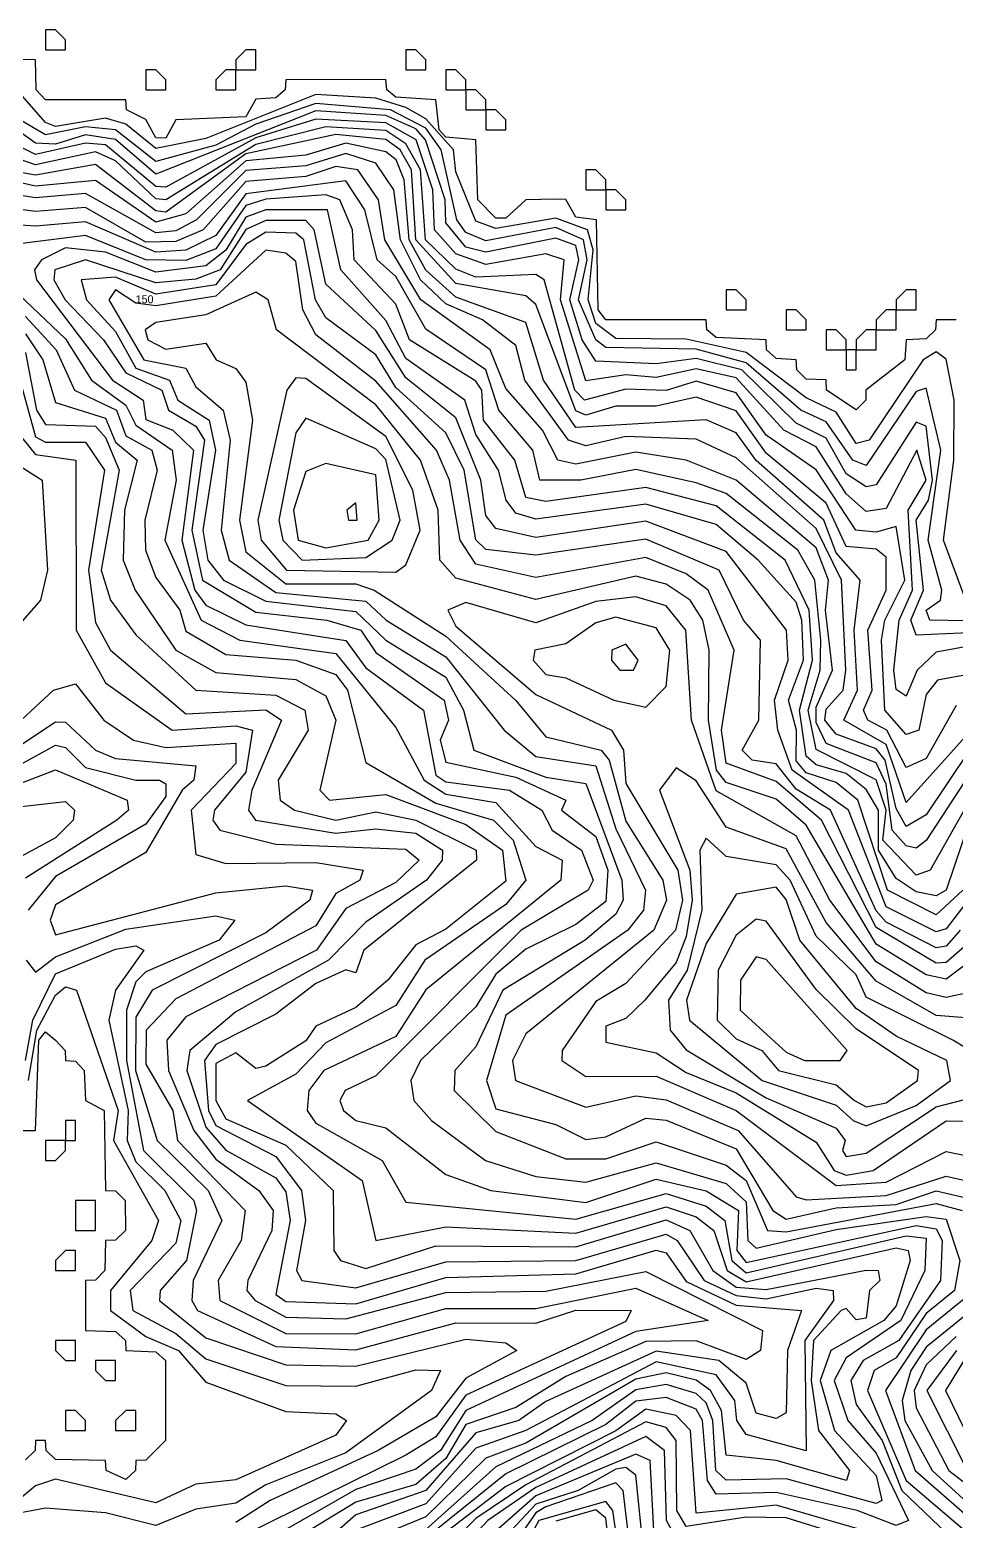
# Model space of a CAD drawing. Header units: metres. Extents: x 310028 to 360472, y 4137098 to 4159193.
# Drawn here: x 314279 to 315667, y 4151077 to 4153312 of the extents above; entities that cross this region are included whole.
import ezdxf

# ---------------------------------------------------------------- set-up
doc = ezdxf.new("R2010")
doc.units = ezdxf.units.M
for name, color, linetype in [('COAST', 5, 'Continuous'), ('CONTOUR', 254, 'Continuous'), ('CONTOUR_INDEX', 33, 'Continuous'), ('CONTOUR_LABELS', 7, 'Continuous')]:
    doc.layers.add(name, color=color, linetype=linetype)

msp = doc.modelspace()

# ---------------------------------------------------------------- linework, layer by layer
at = {"layer": 'COAST'}
for points in [[(314302.5, 4153282.5), (314332.5, 4153282.5), (314332.5, 4153297.5), (314317.5, 4153312.5), (314302.5, 4153312.5), (314302.5, 4153282.5)], [(314587.5, 4153252.5), (314617.5, 4153252.5), (314617.5, 4153282.5), (314602.5, 4153282.5), (314587.5, 4153267.5), (314587.5, 4153252.5)], [(314842.5, 4153252.5), (314872.5, 4153252.5), (314872.5, 4153267.5), (314857.5, 4153282.5), (314842.5, 4153282.5), (314842.5, 4153252.5)], [(315667.5, 4152877.6), (315637.5, 4152877.7), (315636.7, 4152862.5), (315622.5, 4152849.4), (315592.5, 4152847.6), (315590.5, 4152817.5), (315532.2, 4152772.5), (315532.1, 4152757.5), (315517.5, 4152743), (315473.3, 4152772.5), (315472.5, 4152787.6), (315442.5, 4152789), (315428.4, 4152802.5), (315427.5, 4152817.6), (315397.5, 4152819.5), (315383.1, 4152832.5), (315382.5, 4152847.6), (315307.5, 4152851), (315293.6, 4152862.5), (315292.5, 4152877.7), (315142.5, 4152877.8), (315130.6, 4152892.5), (315128.1, 4153027.5), (315097.5, 4153031.5), (315082.5, 4153058), (315067.5, 4153058.4), (315022.5, 4153057.8), (314992.5, 4153029.9), (314977.5, 4153030.2), (314950.3, 4153057.5), (314947.6, 4153147.5), (314902.5, 4153151.5), (314892.5, 4153162.5), (314887.5, 4153207.6), (314827.5, 4153211.3), (314813.9, 4153222.5), (314812.5, 4153237.8), (314662.5, 4153237.7), (314661.6, 4153222.5), (314647.5, 4153210.5), (314617.5, 4153208.3), (314602.5, 4153182), (314497.5, 4153177.8), (314482.5, 4153149.9), (314467.5, 4153150.4), (314452.5, 4153178), (314423.6, 4153192.5), (314422.5, 4153207.7), (314302.5, 4153207.7), (314288.4, 4153222.5), (314287.5, 4153267.6), (314107.5, 4153271.6)], [(314452.5, 4153222.5), (314482.5, 4153222.5), (314482.5, 4153237.5), (314467.5, 4153252.5), (314452.5, 4153252.5), (314452.5, 4153222.5)], [(314557.5, 4153222.5), (314587.6, 4153222.5), (314587.5, 4153252.5), (314572.5, 4153252.5), (314557.5, 4153237.5), (314557.5, 4153222.5)], [(314902.5, 4153222.5), (314932.5, 4153222.5), (314932.5, 4153237.5), (314917.5, 4153252.5), (314902.5, 4153252.5), (314902.5, 4153222.5)], [(314932.5, 4153192.5), (314962.5, 4153192.5), (314962.5, 4153207.5), (314947.5, 4153222.5), (314932.5, 4153222.5), (314932.5, 4153192.5)], [(314962.5, 4153162.5), (314992.5, 4153162.5), (314992.5, 4153177.5), (314977.5, 4153192.5), (314962.5, 4153192.5), (314962.5, 4153162.5)], [(315112.5, 4153072.5), (315142.5, 4153072.5), (315142.5, 4153087.5), (315127.5, 4153102.5), (315112.5, 4153102.5), (315112.5, 4153072.5)], [(315142.4, 4153042.5), (315172.5, 4153042.5), (315172.5, 4153057.5), (315157.5, 4153072.5), (315142.5, 4153072.5), (315142.4, 4153042.5)], [(315322.5, 4152892.5), (315352.5, 4152892.5), (315352.5, 4152907.5), (315337.5, 4152922.5), (315322.5, 4152922.5), (315322.5, 4152892.5)], [(315577.5, 4152892.5), (315607.5, 4152892.5), (315607.5, 4152922.5), (315592.5, 4152922.5), (315577.5, 4152907.5), (315577.5, 4152892.5)], [(315412.5, 4152862.5), (315442.5, 4152862.5), (315442.5, 4152877.5), (315427.5, 4152892.5), (315412.5, 4152892.5), (315412.5, 4152862.5)], [(315547.5, 4152862.5), (315577.5, 4152862.5), (315577.5, 4152892.5), (315562.5, 4152892.5), (315547.5, 4152877.5), (315547.5, 4152862.5)], [(315472.5, 4152832.5), (315502.5, 4152832.5), (315502.5, 4152847.5), (315487.5, 4152862.5), (315472.5, 4152862.5), (315472.5, 4152832.5)], [(315517.5, 4152832.5), (315547.5, 4152832.5), (315547.5, 4152862.5), (315532.5, 4152862.5), (315517.5, 4152847.5), (315517.5, 4152832.5)], [(315502.5, 4152802.5), (315517.5, 4152802.5), (315517.5, 4152832.5), (315502.5, 4152832.5), (315502.5, 4152802.5)], [(314122.4, 4151662.5), (314287.5, 4151662.3), (314292.5, 4151797.5), (314302.5, 4151810.1), (314317.1, 4151797.5), (314331.8, 4151782.5), (314332.4, 4151767.5), (314347.5, 4151766.4), (314360.5, 4151752.5), (314362.1, 4151707.5), (314390.3, 4151692.5), (314392.5, 4151572.5), (314407.5, 4151572.1), (314421.7, 4151557.5), (314422.3, 4151512.5), (314407.5, 4151497.7), (314392.5, 4151497.5), (314391.5, 4151452.5), (314377.5, 4151437.8), (314362.5, 4151437.5), (314362.4, 4151362.5), (314407.5, 4151361), (314422.1, 4151347.5), (314422.5, 4151332.5), (314467.5, 4151330.7), (314482.2, 4151317.5), (314482.1, 4151197.5), (314452.5, 4151167.9), (314437.5, 4151167.6), (314437, 4151152.5), (314422.5, 4151139.2), (314393.5, 4151152.5), (314392.5, 4151167.7), (314317.5, 4151169.2), (314303.1, 4151182.5), (314302.5, 4151197.6), (314287.5, 4151197.6), (314286.8, 4151182.5), (314272.5, 4151168.7)], [(314332.5, 4151662.5), (314332.5, 4151647.5), (314347.5, 4151647.5), (314347.5, 4151677.5), (314332.5, 4151677.5), (314332.5, 4151662.5)], [(314302.5, 4151632.5), (314302.5, 4151617.5), (314317.5, 4151617.5), (314332.5, 4151632.5), (314332.5, 4151647.5), (314302.5, 4151647.5), (314302.5, 4151632.5)], [(314347.5, 4151512.5), (314377.5, 4151512.5), (314377.5, 4151557.5), (314347.5, 4151557.5), (314347.5, 4151512.5)], [(314317.5, 4151452.5), (314347.5, 4151452.5), (314347.5, 4151482.5), (314332.5, 4151482.5), (314317.5, 4151467.5), (314317.5, 4151452.5)], [(314317.5, 4151332.5), (314332.5, 4151317.5), (314347.5, 4151317.5), (314347.5, 4151347.5), (314317.5, 4151347.5), (314317.5, 4151332.5)], [(314377.5, 4151302.5), (314392.5, 4151287.5), (314407.5, 4151287.5), (314407.5, 4151317.5), (314377.5, 4151317.5), (314377.5, 4151302.5)], [(314332.5, 4151212.5), (314362.5, 4151212.5), (314362.5, 4151227.5), (314347.5, 4151242.5), (314332.5, 4151242.5), (314332.5, 4151212.5)], [(314407.5, 4151212.5), (314437.5, 4151212.5), (314437.5, 4151242.5), (314422.5, 4151242.5), (314407.5, 4151227.5), (314407.5, 4151212.5)]]:
    msp.add_lwpolyline(points, dxfattribs=at)
at = {"layer": 'CONTOUR'}
for points, elevation in [([(315682.5, 4152455.7), (315648.4, 4152547.5), (315664.2, 4152667.5), (315664.6, 4152757.5), (315652.5, 4152818.6), (315637.5, 4152829.7), (315618.2, 4152817.5), (315537, 4152697.5), (315517.5, 4152692.5), (315487.5, 4152739.5), (315442.5, 4152760.7), (315352.5, 4152828.8), (315262.5, 4152848.9), (315157.5, 4152849.7), (315127.5, 4152872.3), (315115.7, 4152907.5), (315123.5, 4152982.5), (315114.9, 4153012.5), (315067.5, 4153030.1), (314977.5, 4153014.8), (314947.5, 4153025.8), (314917.5, 4153099.8), (314914.1, 4153132.5), (314872.5, 4153179.3), (314842.5, 4153195.9), (314797.5, 4153209.9), (314707.5, 4153215.3), (314542.5, 4153149.8), (314467.5, 4153134.8), (314422.5, 4153171), (314392.5, 4153180.3), (314317.5, 4153167.8), (314302.5, 4153173.7), (314232.8, 4153252.5)], 10), ([(315742.5, 4152410.7), (315607.5, 4152405.1), (315599.6, 4152427.5), (315618.5, 4152472.5), (315607.5, 4152577.5), (315626.2, 4152607.5), (315632, 4152637.5), (315622.5, 4152718.5), (315607.5, 4152724.4), (315547.5, 4152630.3), (315532.5, 4152627.4), (315502.5, 4152646.9), (315472.5, 4152700.1), (315427.5, 4152722.7), (315346.1, 4152802.5), (315277.5, 4152819.8), (315217.5, 4152811.8), (315127.5, 4152815.6), (315106.6, 4152847.5), (315088.1, 4152907.5), (315101.8, 4152967.5), (315097.5, 4152989), (315067.5, 4153000.3), (314962.5, 4152979.1), (314932.5, 4152986.5), (314902.5, 4153023.2), (314901.6, 4153057.5), (314872, 4153147.5), (314857.5, 4153164.2), (314812.5, 4153184.1), (314707.5, 4153191.3), (314467.5, 4153095.9), (314407.5, 4153148.1), (314362.5, 4153154.9), (314317.5, 4153141.2), (314287.5, 4153142.5), (314197.5, 4153207)], 30), ([(315697.5, 4152390.3), (315637.5, 4152379.5), (315608.8, 4152352.5), (315592.5, 4152313.5), (315577.5, 4152323.4), (315573.8, 4152352.5), (315582.2, 4152427.5), (315602, 4152472.5), (315595.5, 4152592.5), (315622.6, 4152637.5), (315608.3, 4152682.5), (315562.5, 4152594.9), (315532.5, 4152590.4), (315502.5, 4152617), (315457.5, 4152687.5), (315409.3, 4152712.5), (315337.5, 4152790.6), (315277.5, 4152804.4), (315217.5, 4152791.5), (315172.5, 4152795.4), (315112.5, 4152786.4), (315074.3, 4152907.5), (315079.8, 4152967.5), (315052.5, 4152976.6), (314962.5, 4152960.6), (314917.5, 4152976.6), (314885.7, 4153012.5), (314882.8, 4153072.5), (314858, 4153147.5), (314812.5, 4153173), (314707.5, 4153178.7), (314617.5, 4153150.7), (314482.5, 4153076.6), (314467.5, 4153077.4), (314392.5, 4153140.2), (314362.5, 4153142.7), (314287.5, 4153125.8), (314167.5, 4153184.9)], 40), ([(315682.5, 4152426.2), (315627.9, 4152427.5), (315622.3, 4152442.5), (315643.8, 4152457.5), (315646.2, 4152472.5), (315625.4, 4152547.5), (315644.5, 4152682.5), (315622.5, 4152775.5), (315607.5, 4152770.4), (315532.5, 4152659.4), (315512.4, 4152667.5), (315472.5, 4152725), (315434.4, 4152742.5), (315352.5, 4152813), (315277.5, 4152833.9), (315142.5, 4152836.3), (315127.4, 4152847.5), (315101.2, 4152907.5), (315114.3, 4152967.5), (315108.9, 4152997.5), (315067.5, 4153015.9), (314962.5, 4152995.9), (314932.5, 4153008.8), (314919.1, 4153027.5), (314895.3, 4153132.5), (314872.5, 4153165.2), (314819.3, 4153192.5), (314707.5, 4153202), (314617.5, 4153171), (314557.5, 4153139.4), (314467.5, 4153115.1), (314407.5, 4153162.4), (314362.5, 4153167.1), (314302.5, 4153155), (314263.8, 4153177.5)], 20), ([(315667.5, 4152299.7), (315622.5, 4152220.2), (315592.5, 4152206.3), (315563.5, 4152262.5), (315535.2, 4152277.5), (315528.7, 4152292.5), (315541.5, 4152322.5), (315535.2, 4152412.5), (315562.6, 4152472.5), (315562.5, 4152521.9), (315547.5, 4152533.7), (315502.5, 4152537.7), (315472.5, 4152602.7), (315382.5, 4152677.7), (315337.5, 4152741.3), (315277.5, 4152761.7), (315217.5, 4152748.1), (315157.5, 4152748.5), (315112.5, 4152734.7), (315097.5, 4152741.1), (315037.5, 4152900.6), (315022.5, 4152913.6), (314917.5, 4152932), (314857.6, 4152997.5), (314851, 4153102.5), (314833.9, 4153132.5), (314812.5, 4153148), (314737.5, 4153155.6), (314602.5, 4153126.7), (314482.5, 4153039.3), (314467.5, 4153041), (314377.5, 4153110.6), (314287.5, 4153094.8), (314047.5, 4153137.9)], 60), ([(315703.4, 4152277.5), (315592.5, 4152154), (315562.5, 4152241.2), (315499, 4152277.5), (315519.4, 4152322.5), (315514.6, 4152412.5), (315523.5, 4152487.5), (315487.5, 4152528.6), (315468.9, 4152577.5), (315367.5, 4152666.7), (315337.5, 4152708.4), (315292.5, 4152728), (315097.5, 4152716.4), (315048.7, 4152787.5), (315022.5, 4152873.5), (314917.5, 4152911.7), (314872.5, 4152952.2), (314847.3, 4152997.5), (314840.2, 4153087.5), (314827.9, 4153117.5), (314812.5, 4153129.7), (314752.5, 4153142.5), (314692.5, 4153124.8), (314602.5, 4153116.1), (314512.5, 4153036.5), (314467.5, 4153024.1), (314377.5, 4153086.4), (314287.5, 4153078.3), (314227.5, 4153091.5)], 70), ([(315687.2, 4152232.5), (315622.5, 4152135.4), (315592.5, 4152117.9), (315577.5, 4152145.2), (315561.2, 4152217.5), (315547.5, 4152234.4), (315487.5, 4152256.7), (315470.7, 4152277.5), (315472.5, 4152294.1), (315498.1, 4152322.5), (315502.1, 4152352.5), (315495.7, 4152487.5), (315457.5, 4152564.9), (315337.5, 4152671), (315277.5, 4152699), (315172.5, 4152703), (315112.5, 4152689), (315086.3, 4152697.5), (315020.8, 4152787.5), (315007.5, 4152839.2), (314957.4, 4152877.5), (314902.5, 4152901.8), (314864.6, 4152937.5), (314834.3, 4152997.5), (314824.3, 4153072.5), (314797.5, 4153112.5), (314752.5, 4153127), (314692.5, 4153108.5), (314602.5, 4153101.5), (314528.9, 4153027.5), (314497.5, 4153011.3), (314467.5, 4153008.2), (314362.5, 4153067.2), (314287.5, 4153060.4), (314212.5, 4153072.6)], 80), ([(315711, 4152232.5), (315622.5, 4152097), (315607.5, 4152085.4), (315592.5, 4152089.2), (315571.5, 4152112.5), (315562.5, 4152181.4), (315547.5, 4152213.3), (315472.5, 4152242.7), (315457.5, 4152273.9), (315457.5, 4152297.1), (315482.2, 4152352.5), (315471.5, 4152442.5), (315476.2, 4152487.5), (315457.5, 4152535.7), (315337.5, 4152637.4), (315262.5, 4152667.2), (315187.5, 4152679.5), (315097.5, 4152661.4), (315070.3, 4152667.5), (315047.3, 4152712.5), (314992.5, 4152775), (314969.1, 4152832.5), (314864.9, 4152907.5), (314811, 4152997.5), (314801.6, 4153057.5), (314770.4, 4153102.5), (314737.5, 4153107.6), (314692.5, 4153092.7), (314602.5, 4153084.9), (314538.5, 4153012.5), (314497.5, 4152995.2), (314452.5, 4152994.2), (314362.5, 4153046), (314287.5, 4153040.1), (314212.5, 4153050)], 90), ([(315688, 4152127.5), (315652.7, 4152022.5), (315637.5, 4152014), (315607.5, 4152020), (315577.5, 4152040), (315551, 4152082.5), (315550.8, 4152142.5), (315532.5, 4152173.8), (315502.5, 4152197.4), (315457.5, 4152210.5), (315442.5, 4152223.7), (315432.6, 4152292.5), (315451.9, 4152367.5), (315447.2, 4152442.5), (315410.9, 4152517.5), (315307.5, 4152599), (315202.5, 4152626.4), (315052.5, 4152605.5), (315022.5, 4152611.5), (315005.7, 4152667.5), (314958.8, 4152727.5), (314956.5, 4152772.5), (314947.5, 4152786), (314848.2, 4152847.5), (314827.5, 4152901.1), (314765.2, 4152967.5), (314762.3, 4153012.5), (314743.7, 4153057.5), (314722.5, 4153065.3), (314632.5, 4153058.8), (314602.5, 4153049), (314557.5, 4152984), (314512.5, 4152966.5), (314452.5, 4152967.6), (314362.5, 4153004), (314191.5, 4152982.5), (314332.5, 4152849.4), (314371.3, 4152787.5), (314422.5, 4152749.8), (314437.5, 4152719.8), (314492.1, 4152682.5), (314498.2, 4152637.5), (314481, 4152547.5), (314535.8, 4152427.5), (314593.5, 4152397.5), (314737.5, 4152377.7), (314827.5, 4152266.7), (314869.8, 4152187.5), (314902.5, 4152166.6), (314977.5, 4152154.1), (315037.5, 4152088.1), (315076.6, 4152067.5), (315074.7, 4152037.5), (314872.5, 4151873.2), (314827.5, 4151803.4), (314719.6, 4151752.5), (314697, 4151722.5), (314694.6, 4151692.5), (314707.5, 4151673.5), (314807.2, 4151617.5), (314842.5, 4151555.1), (315097.5, 4151529.3), (315232.5, 4151567.9), (315292.5, 4151549.1), (315320.5, 4151527.5), (315331.2, 4151467.5), (315352.5, 4151448.9), (315592.5, 4151504.5), (315622.5, 4151500.7), (315620.7, 4151452.5), (315584.7, 4151377.5), (315502.5, 4151321.4), (315484.7, 4151287.5), (315504.9, 4151227.5), (315547.5, 4151178.8), (315595.9, 4151077.5), (315577.5, 4151070.2), (315518.9, 4151092.5), (315397.5, 4151119.4), (315307.5, 4151117.1), (315294.8, 4151137.5), (315287.2, 4151227.5), (315277.5, 4151244.4), (315232.5, 4151262.2), (315187.5, 4151256.4), (315142.5, 4151221.3), (314992.5, 4151147.5), (314887.5, 4151063.3)], 110), ([(315677.4, 4152022.5), (315637.5, 4151985.7), (315564.4, 4152022.5), (315520.2, 4152157.5), (315487.5, 4152184.2), (315442.5, 4152198.5), (315427.5, 4152216.3), (315428.1, 4152262.5), (315415.9, 4152307.5), (315438.6, 4152367.5), (315436.1, 4152427.5), (315427.5, 4152454.5), (315370.5, 4152517.5), (315307.5, 4152571), (315202.5, 4152601.5), (315037.5, 4152578.9), (315007.5, 4152588), (314993, 4152607.5), (314981.6, 4152652.5), (314947.5, 4152705.9), (314931, 4152757.5), (314842.5, 4152819.8), (314812.5, 4152876.6), (314745.1, 4152952.5), (314725.1, 4153042.5), (314632.5, 4153042.8), (314602.5, 4153031.4), (314572.5, 4152982.3), (314542.5, 4152958.8), (314467.5, 4152949.3), (314392.5, 4152979.1), (314332.5, 4152985.7), (314296.3, 4152967.5), (314285.6, 4152952.5), (314288.9, 4152937.5), (314402.7, 4152787.5), (314448.7, 4152757.5), (314452.5, 4152728.2), (314493.4, 4152712.5), (314524, 4152682.5), (314506.7, 4152547.5), (314526.3, 4152472.5), (314542.5, 4152449.9), (314602.5, 4152420.2), (314752.5, 4152396.8), (314782.5, 4152356.2), (314868.8, 4152292.5), (314887.5, 4152194.8), (314902.5, 4152184.9), (314998, 4152172.5), (315046.4, 4152142.5), (315061.7, 4152112.5), (315105.6, 4152082.5), (315123.2, 4152037.5), (315115.9, 4152022.5), (315015.6, 4151962.5), (314797.5, 4151744.1), (314751.5, 4151722.5), (314743.4, 4151707.5), (314749.1, 4151692.5), (314767.5, 4151677.3), (314812.5, 4151666.4), (314902.5, 4151596.2), (314969.9, 4151572.5), (315112.5, 4151554.6), (315217.5, 4151589.2), (315292.5, 4151572), (315341.1, 4151542.5), (315338.5, 4151482.5), (315352.5, 4151464.6), (315607.5, 4151520.1), (315637.5, 4151515), (315646.3, 4151497.5), (315644, 4151437.5), (315581.7, 4151347.5), (315528.3, 4151317.5), (315509.7, 4151287.5), (315517.5, 4151251.3), (315556.7, 4151197.5), (315586, 4151122.5), (315664.7, 4151047.5)], 120), ([(315685.7, 4152007.5), (315652.5, 4151964.6), (315637.5, 4151960.3), (315562.5, 4151997.7), (315506, 4152142.5), (315421.7, 4152202.5), (315400.2, 4152262.5), (315395.1, 4152307.5), (315415.4, 4152367.5), (315412.9, 4152412.5), (315322.5, 4152530.2), (315202.5, 4152575.9), (315037.5, 4152551.6), (314977.5, 4152564.7), (314962.5, 4152584.6), (314955.1, 4152637.5), (314917.5, 4152731), (314842.5, 4152790.6), (314797.5, 4152861.9), (314722.5, 4152931.4), (314705.3, 4153012.5), (314692.5, 4153026.4), (314632.5, 4153026.4), (314602.5, 4153013.2), (314564, 4152952.5), (314527.5, 4152938.7), (314467.5, 4152933.3), (314362.5, 4152967.5), (314316.5, 4152952.5), (314314.8, 4152937.5), (314331.6, 4152907.5), (314389.5, 4152847.5), (314422.5, 4152798.2), (314476.7, 4152772.5), (314486.6, 4152742.5), (314527.5, 4152718.1), (314540.5, 4152697.5), (314521.6, 4152562.5), (314537.9, 4152487.5), (314617.5, 4152439.3), (314724.2, 4152427.5), (314774.8, 4152412.5), (314797.5, 4152378.9), (314900, 4152307.5), (314906.6, 4152277.5), (314894.2, 4152247.5), (314902.5, 4152214.4), (315007.5, 4152192.1), (315082.4, 4152157.5), (315075.8, 4152142.5), (315127.5, 4152102.9), (315145.2, 4152052.5), (315142.5, 4152005.6), (315097.5, 4151971.2), (315022.5, 4151934), (314977.5, 4151896.6), (314947.5, 4151847.6), (314864.7, 4151767.5), (314849.9, 4151737.5), (314854.4, 4151707.5), (314880.8, 4151677.5), (314961.7, 4151617.5), (315037.5, 4151593.3), (315112.5, 4151585), (315217.5, 4151613.7), (315322.5, 4151582.8), (315352.5, 4151555.4), (315355.2, 4151497.5), (315367.5, 4151486.1), (315487.5, 4151513.8), (315622.5, 4151533.5), (315652.5, 4151529.4), (315673, 4151467.5), (315665.2, 4151422.5), (315622.5, 4151388.2), (315577.5, 4151321.7), (315544.7, 4151302.5), (315534.4, 4151272.5), (315592.5, 4151137.5), (315680.7, 4151062.5)], 130), ([(315673.3, 4151962.5), (315652.5, 4151938.5), (315637.5, 4151936.4), (315562.5, 4151974.7), (315547.5, 4151991.6), (315479.2, 4152142.5), (315427.5, 4152174.2), (315397.5, 4152212.1), (315361.5, 4152217.5), (315346.7, 4152232.5), (315371.8, 4152277.5), (315374.1, 4152397.5), (315348.9, 4152427.5), (315312.1, 4152502.5), (315202.5, 4152548.8), (315037.5, 4152524.9), (314962.5, 4152533.2), (314947.5, 4152547.8), (314929.7, 4152652.5), (314902.5, 4152708.2), (314827.5, 4152776.4), (314797.5, 4152825.3), (314722.5, 4152880.8), (314707, 4152907.5), (314689.8, 4152997.5), (314677.5, 4153007.6), (314632.5, 4153008.9), (314602.5, 4152990.7), (314557.5, 4152930.4), (314467.5, 4152916.4), (314407.5, 4152941.9), (314356, 4152937.5), (314363.6, 4152907.5), (314407.5, 4152860.3), (314437.5, 4152805.4), (314488.4, 4152787.5), (314500.8, 4152757.5), (314547.5, 4152727.5), (314557.1, 4152682.5), (314538.1, 4152562.5), (314545.9, 4152517.5), (314569, 4152487.5), (314632.5, 4152455.9), (314767.5, 4152440.2), (314812.5, 4152397.3), (314902.5, 4152341.8), (314928.9, 4152292.5), (314944.2, 4152232.5), (315052.5, 4152192.2), (315112.5, 4152182.5), (315166.1, 4152037.5), (315168.3, 4152007.5), (315157.5, 4151986.8), (315111.5, 4151947.5), (314988, 4151872.5), (314947.5, 4151787.6), (314915.9, 4151752.5), (314915, 4151722.5), (314977.5, 4151660.8), (315082.5, 4151620), (315142.5, 4151619.6), (315217.5, 4151645.3), (315322.5, 4151610.5), (315352.5, 4151587.2), (315384.4, 4151512.5), (315412.5, 4151510.5), (315637.5, 4151552.8), (315676.7, 4151542.5)], 140), ([(315710.5, 4151932.5), (315652.5, 4151889.3), (315622.5, 4151895.6), (315547.5, 4151941.7), (315442.5, 4152120.3), (315397.5, 4152159.1), (315322.5, 4152183.9), (315308.3, 4152202.5), (315296.4, 4152277.5), (315297.4, 4152382.5), (315287.7, 4152427.5), (315268.7, 4152457.5), (315232.5, 4152481.2), (315187.5, 4152493.3), (315037.5, 4152458.3), (314917.5, 4152490.6), (314893.6, 4152517.5), (314890.8, 4152592.5), (314864.6, 4152667.5), (314797.5, 4152750.3), (314648.6, 4152862.5), (314635.9, 4152907.5), (314617.5, 4152919.2), (314542.5, 4152885.2), (314467.5, 4152873.9), (314451.8, 4152862.5), (314455.7, 4152847.5), (314482.5, 4152833.9), (314542.5, 4152842.5), (314558.1, 4152817.5), (314587.5, 4152804.8), (314602.5, 4152784.2), (314612.8, 4152727.5), (314593.3, 4152577.5), (314602.5, 4152529.7), (314662.5, 4152481.7), (314767.5, 4152481.7), (314794.9, 4152472.5), (314902.5, 4152403.5), (315007.5, 4152307.1), (315052.5, 4152252.4), (315135.1, 4152232.5), (315147.1, 4152217.5), (315172.5, 4152126.1), (315227.8, 4152037.5), (315233.3, 4152007.5), (315214, 4151962.5), (315022.5, 4151807.3), (315002.6, 4151767.5), (315006.7, 4151737.5), (315112.5, 4151697.1), (315187.5, 4151714.3), (315232.5, 4151708.2), (315340.5, 4151662.5), (315427.5, 4151563.1), (315442.5, 4151558.6), (315562.5, 4151565.1), (315652.5, 4151593.9), (315727.5, 4151576.9)], 160), ([(314272.5, 4152856.9), (314298.2, 4152817.5), (314317.5, 4152754), (314392.5, 4152730.3), (314407.5, 4152694.5), (314439.9, 4152667.5), (314420.7, 4152592.5), (314419, 4152517.5), (314436.7, 4152472.5), (314497.5, 4152382.7), (314557.5, 4152348.9), (314677.5, 4152338.6), (314722.5, 4152313.9), (314737.6, 4152277.5), (314713.8, 4152172.5), (314727.9, 4152157.5), (314812.5, 4152165.9), (314932.5, 4152121.1), (314987.6, 4152082.5), (314992.5, 4152036.1), (314902.5, 4151964.3), (314857.5, 4151940.5), (314815.3, 4151887.5), (314767.5, 4151846.9), (314707.5, 4151818.6), (314692.5, 4151796.5), (314632.5, 4151758.7), (314617.5, 4151755.4), (314587.5, 4151778.9), (314557.5, 4151762.8), (314557.5, 4151707.1), (314572.5, 4151679.7), (314662.5, 4151640.2), (314733.7, 4151572.5), (314734.6, 4151482.5), (314744.5, 4151467.5), (314782.5, 4151455.4), (314887.5, 4151489.2), (315097.5, 4151487.9), (315232.5, 4151528.3), (315268.3, 4151512.5), (315302.6, 4151452.5), (315337.5, 4151427.6), (315382.5, 4151424), (315532.5, 4151452.8), (315550.5, 4151452.5), (315553.1, 4151437.5), (315537.5, 4151422.5), (315532.5, 4151380.8), (315517.5, 4151378.7), (315502.5, 4151395.3), (315495.2, 4151392.5), (315453.7, 4151347.5), (315450.3, 4151287.5), (315461, 4151212.5), (315507.7, 4151152.5), (315503.2, 4151137.5), (315397.5, 4151167.7), (315322.5, 4151175.7), (315315.9, 4151242.5), (315299, 4151272.5), (315277.5, 4151288.1), (315232.5, 4151299.2), (315187.5, 4151289.7), (315022.5, 4151193.4), (314962.5, 4151171.2), (314872.5, 4151083.2), (314782.5, 4151045.9)], 90), ([(314272.5, 4152828.7), (314288.7, 4152742.5), (314302.5, 4152720.8), (314377.5, 4152718.1), (314392.5, 4152701.1), (314412.6, 4152652.5), (314386, 4152502.5), (314399.6, 4152457.5), (314437.5, 4152405.5), (314527.5, 4152322.4), (314647.5, 4152315.2), (314691, 4152292.5), (314696.1, 4152262.5), (314651.2, 4152187.5), (314654.1, 4152157.5), (314675.6, 4152142.5), (314737.5, 4152127.7), (314797.5, 4152139.9), (314857.5, 4152127.8), (314948, 4152082.5), (314948.3, 4152067.5), (314779.3, 4151932.5), (314767.5, 4151898.7), (314752.5, 4151903.2), (314707.5, 4151882.8), (314647.5, 4151836.7), (314557.5, 4151791.5), (314540.8, 4151767.5), (314546.9, 4151692.5), (314557.5, 4151669.9), (314647.5, 4151623.5), (314686.3, 4151572.5), (314691.9, 4151527.5), (314678.5, 4151452.5), (314686.4, 4151437.5), (314767.5, 4151426.2), (314902.5, 4151465.3), (315097.5, 4151467.6), (315232.5, 4151506.8), (315249.1, 4151497.5), (315289.9, 4151437.5), (315337.5, 4151414.7), (315382.5, 4151409.9), (315457.5, 4151425.7), (315483.2, 4151422.5), (315483.7, 4151407.5), (315440.8, 4151347.5), (315442.5, 4151182.2), (315352.5, 4151206.3), (315338.7, 4151227.5), (315335.7, 4151257.5), (315307.5, 4151296.2), (315217.5, 4151315.4), (315022.5, 4151212.6), (314947.5, 4151186), (314872.5, 4151102.6), (314767.5, 4151063.1)], 80), ([(314257.5, 4152811.5), (314287.5, 4152702.4), (314302.5, 4152694.3), (314362.5, 4152694.5), (314390.9, 4152652.5), (314367, 4152502.5), (314377.5, 4152423.7), (314399.6, 4152382.5), (314512.5, 4152287.2), (314632.5, 4152293.2), (314656.3, 4152277.5), (314611.7, 4152172.5), (314606.4, 4152142.5), (314617.1, 4152127.5), (314737.5, 4152107.9), (314797.5, 4152114.4), (314857.5, 4152108.1), (314897.2, 4152082.5), (314896.9, 4152067.5), (314873.7, 4152037.5), (314782.5, 4151974.7), (314726.5, 4151917.5), (314587.5, 4151840.4), (314518.6, 4151782.5), (314514.2, 4151752.5), (314542.5, 4151667.5), (314572.5, 4151633), (314647.5, 4151591.2), (314662.5, 4151570.6), (314669.2, 4151527.5), (314647.5, 4151416.5), (314662.5, 4151405.7), (314767.5, 4151402.6), (314902.5, 4151441.9), (315097.5, 4151447.5), (315217.5, 4151482.9), (315232.5, 4151478.8), (315262.5, 4151436), (315337.5, 4151400.5), (315435.8, 4151392.5), (315414.8, 4151332.5), (315412.5, 4151239.2), (315397.5, 4151230.5), (315367.5, 4151238.7), (315352.5, 4151283.4), (315311.7, 4151317.5), (315217.5, 4151331.6), (315052.5, 4151256), (315011.9, 4151227.5), (314947.5, 4151208.9), (314872.3, 4151122.5), (314767.5, 4151086), (314689.8, 4151017.5)], 70), ([(314663.6, 4152502.5), (314827.5, 4152499.6), (314842.5, 4152510.5), (314864, 4152562.5), (314853, 4152622.5), (314812.5, 4152702.6), (314692.5, 4152789.7), (314677.5, 4152790.8), (314664.3, 4152772.5), (314620.4, 4152577.5), (314625.4, 4152547.5), (314663.6, 4152502.5)], 170), ([(314687.1, 4152517.5), (314782.5, 4152521.6), (314822, 4152547.5), (314833.9, 4152577.5), (314812.5, 4152668.5), (314797.5, 4152684.2), (314692.5, 4152730.4), (314677.5, 4152708.1), (314652.2, 4152577.5), (314658.3, 4152547.5), (314687.1, 4152517.5)], 180), ([(314257.8, 4152712.5), (314287.5, 4152675.8), (314347.6, 4152667.5), (314348.2, 4152412.5), (314392.5, 4152333.6), (314492.3, 4152262.5), (314587.5, 4152269.1), (314612.4, 4152262.5), (314602.5, 4152199.4), (314555.6, 4152142.5), (314553.4, 4152127.5), (314563.7, 4152112.5), (314647.5, 4152091.6), (314842.5, 4152084.3), (314862.6, 4152067.5), (314827.5, 4152034.3), (314752.5, 4151995.2), (314708.4, 4151932.5), (314512.5, 4151832.8), (314484.2, 4151797.5), (314486.8, 4151752.5), (314524.7, 4151662.5), (314557.5, 4151619.1), (314622.2, 4151572.5), (314643.5, 4151542.5), (314641.8, 4151512.5), (314605.4, 4151437.5), (314604.3, 4151422.5), (314616.7, 4151407.5), (314662.5, 4151382.6), (314752.5, 4151379.9), (314902.5, 4151419.3), (315052.5, 4151421.5), (315202.5, 4151451.1), (315376.9, 4151362.5), (315374.3, 4151332.5), (315352.5, 4151319.1), (315277.5, 4151347.2), (315202.5, 4151346), (315082.5, 4151293.4), (315007.5, 4151247), (314932.5, 4151221.6), (314902.5, 4151170.6), (314857.5, 4151131.5), (314767.5, 4151105.3), (314648.4, 4151032.5)], 60), ([(314681.3, 4152547.5), (314722.5, 4152535.9), (314785.8, 4152547.5), (314802.6, 4152577.5), (314797.5, 4152645.5), (314722.5, 4152662.2), (314692.5, 4152650.2), (314674, 4152592.5), (314681.3, 4152547.5)], 190), ([(315682.5, 4151868.3), (315652.5, 4151861.7), (315622.5, 4151868.6), (315547.5, 4151915.2), (315478.1, 4152007.5), (315427.5, 4152103.9), (315307.5, 4152171.6), (315270.6, 4152277.5), (315262, 4152412.5), (315232.5, 4152448.8), (315187.5, 4152462.2), (315127.5, 4152455.6), (315037.5, 4152423.2), (314932.5, 4152453.8), (314905.5, 4152442.5), (314917.5, 4152418.4), (315037.5, 4152316.2), (315150.8, 4152262.5), (315169, 4152232.5), (315172.5, 4152182.7), (315250.4, 4152052.5), (315257.1, 4152007.5), (315246.5, 4151962.5), (315172.5, 4151882.7), (315127.5, 4151855.9), (315077, 4151782.5), (315076.1, 4151767.5), (315112.5, 4151743.4), (315217.5, 4151743.9), (315337.5, 4151692.1), (315487.5, 4151579.9), (315562.5, 4151585.1), (315652.5, 4151630.7), (315742.5, 4151612.3)], 170), ([(315154.4, 4152307.5), (315202.5, 4152297), (315232.5, 4152328.1), (315238.3, 4152382.5), (315217.5, 4152415.8), (315157.5, 4152432), (315127.5, 4152423.6), (315082.5, 4152391.8), (315035.7, 4152382.5), (315033.3, 4152367.5), (315052.5, 4152346), (315082.5, 4152341.1), (315154.4, 4152307.5)], 180), ([(315163.3, 4152352.5), (315184, 4152352.5), (315190.9, 4152367.5), (315172.5, 4152391.3), (315151.4, 4152382.5), (315150.6, 4152367.5), (315163.3, 4152352.5)], 190), ([(314197.5, 4152195.3), (314317.5, 4152274.8), (314332.5, 4152274.7), (314377.2, 4152232.5), (314407.5, 4152220.1), (314527.5, 4152208.8), (314524.5, 4152187.5), (314507, 4152172.5), (314452.5, 4152079.1), (314317.5, 4152000.6), (314309.4, 4151977.5), (314317.5, 4151955.9), (314557.5, 4152018.4), (314662.5, 4152029.3), (314702.7, 4152022.5), (314698.8, 4152007.5), (314632.5, 4151958.6), (314462.3, 4151872.5), (314437.5, 4151832), (314437.4, 4151752.5), (314469.9, 4151647.5), (314546.3, 4151572.5), (314566.8, 4151527.5), (314523.9, 4151437.5), (314521.5, 4151407.5), (314530.1, 4151392.5), (314647.5, 4151338.6), (314767.5, 4151333.4), (314917.5, 4151373.8), (315037.5, 4151373.4), (315097.5, 4151393.2), (315180.2, 4151392.5), (315172.5, 4151376.2), (314932.5, 4151265.6), (314887.5, 4151202.9), (314842.5, 4151175.8), (314553.1, 4151032.5)], 40), ([(314212.5, 4152182.4), (314317.5, 4152239.8), (314332.5, 4152236.5), (314362.5, 4152206.4), (314437.5, 4152187.4), (314473.3, 4152187.5), (314482.5, 4152181.9), (314482.5, 4152163.3), (314452.5, 4152121.5), (314317.5, 4152043.1), (314276.4, 4151992.5)], 30), ([(314122.5, 4152127.9), (314317.5, 4152203), (314424.6, 4152157.5), (314426.9, 4152142.5), (314409.5, 4152127.5), (314272.5, 4152040.5)], 20), ([(315682.5, 4151831), (315637.5, 4151834.5), (315547.5, 4151886.2), (315472.5, 4151974.3), (315412.5, 4152084.8), (315322.5, 4152117.2), (315277.5, 4152186.5), (315247.5, 4152206.2), (315222.8, 4152172.5), (315268, 4152052.5), (315271.8, 4152007.5), (315262.5, 4151953), (315247.5, 4151914.4), (315200.8, 4151857.5), (315172.5, 4151830.4), (315142.5, 4151818.9), (315142.5, 4151794.8), (315217.5, 4151779), (315262.5, 4151749.2), (315337.5, 4151719), (315457.5, 4151644.8), (315484.7, 4151602.5), (315502.5, 4151595.1), (315543.1, 4151602.5), (315652.5, 4151676.9), (315712.5, 4151676)], 180), ([(314212.5, 4152142), (314332.5, 4152155.4), (314345.7, 4152142.5), (314343.9, 4152127.5), (314317.5, 4152100.9), (314257.5, 4152068.6)], 10), ([(315713.1, 4151767.5), (315662.7, 4151797.5), (315532.5, 4151862.1), (315517.5, 4151895.8), (315457.5, 4151953.5), (315418.8, 4152037.5), (315397.5, 4152060.4), (315322.5, 4152073.1), (315292.5, 4152100.5), (315283, 4152082.5), (315286.4, 4151992.5), (315264.4, 4151902.5), (315236.2, 4151857.5), (315238.7, 4151812.5), (315262.5, 4151783.2), (315382.5, 4151711.4), (315487.5, 4151665.9), (315501.1, 4151647.5), (315497, 4151632.5)], 190), ([(314273.3, 4151917.5), (314287.5, 4151899.9), (314317.5, 4151922.6), (314422.5, 4151964.2), (314557.5, 4151984.4), (314586.2, 4151977.5), (314562.7, 4151947.5), (314452.5, 4151900.3), (314437.5, 4151885.4), (314423.7, 4151842.5), (314423.9, 4151767.5), (314449.1, 4151632.5), (314524.7, 4151557.5), (314528.8, 4151542.5), (314513.7, 4151467.5), (314474.4, 4151422.5), (314473.2, 4151407.5), (314542.5, 4151351.6), (314662.5, 4151311.1), (314767.5, 4151308.8), (314932.5, 4151349.3), (314992.5, 4151344.2), (315008.8, 4151332.5), (314932.5, 4151291), (314887.5, 4151233), (314801.2, 4151182.5), (314639.2, 4151107.5), (314587.5, 4151074.5)], 30), ([(315515.2, 4151707.5), (315532.5, 4151697.7), (315562.5, 4151703.9), (315609.4, 4151737.5), (315611, 4151752.5), (315517.5, 4151814.7), (315457.5, 4151873.9), (315382.5, 4151976.1), (315367.5, 4151979.3), (315337.5, 4151955.4), (315310.8, 4151902.5), (315309.2, 4151827.5), (315337.5, 4151799.8), (315376.3, 4151782.5), (315400.9, 4151752.5), (315487.5, 4151730.9), (315515.2, 4151707.5)], 210), ([(314272.5, 4151767.1), (314283.4, 4151827.5), (314317.5, 4151897.1), (314407.5, 4151934.3), (314437.5, 4151939.1), (314449.5, 4151932.5), (314407.5, 4151872.5), (314397.5, 4151827.5), (314426.1, 4151692.5), (314424.5, 4151647.5), (314437.5, 4151615.5), (314481.1, 4151572.5), (314505.4, 4151527.5), (314497.5, 4151493.3), (314429, 4151422.5), (314433.3, 4151392.5), (314497.5, 4151358.2), (314542.5, 4151320.1), (314662.5, 4151280), (314767.5, 4151279), (314857.5, 4151303.4), (314894.7, 4151302.5), (314880.9, 4151272.5), (314752.5, 4151179.1), (314632.5, 4151130.9), (314587.5, 4151103.5), (314527.5, 4151094.4), (314467.5, 4151070.2), (314392.5, 4151089), (314302.5, 4151096.3), (314203.9, 4151077.5)], 20), ([(315440.1, 4151767.5), (315493.4, 4151767.5), (315504.3, 4151782.5), (315382.5, 4151918.6), (315367.5, 4151922.6), (315344.4, 4151887.5), (315343.6, 4151842.5), (315412.5, 4151779.6), (315440.1, 4151767.5)], 220), ([(314276.7, 4151737.5), (314289.3, 4151812.5), (314317.5, 4151865.3), (314332.5, 4151877.9), (314349, 4151872.5), (314411.3, 4151692.5), (314404.1, 4151647.5), (314471.6, 4151527.5), (314461.5, 4151497.5), (314399.7, 4151422.5), (314400, 4151392.5), (314452.5, 4151353.3), (314501.9, 4151332.5), (314542.5, 4151285.2), (314662.5, 4151241.2), (314737.5, 4151237.5), (314753.3, 4151227.5), (314737.5, 4151205.4), (314587.5, 4151138.7), (314527.5, 4151132.2), (314467.5, 4151104.3), (314317.5, 4151139.4), (314287.5, 4151129.7), (314257.5, 4151104.6)], 10), ([(315497, 4151632.5), (315502.5, 4151623.5), (315532.5, 4151628.2), (315637.5, 4151697.8), (315697.5, 4151713.3)], 190), ([(315694.8, 4151422.5), (315622.5, 4151363.5), (315561.6, 4151272.5), (315606.1, 4151152.5), (315691.8, 4151077.5)], 140), ([(315667.5, 4151353.5), (315622.5, 4151311), (315604.6, 4151272.5), (315607.5, 4151246.7), (315656.7, 4151152.5), (315734.2, 4151092.5)], 160), ([(315667.9, 4151332.5), (315623.3, 4151272.5), (315684.2, 4151152.5)], 170), ([(315682.5, 4151322.8), (315651.4, 4151272.5), (315709.8, 4151152.5)], 180), ([(315637.5, 4151031), (315397.5, 4151100.6), (315277.5, 4151088.7), (315269.3, 4151212.5), (315247.5, 4151235.1), (315202.5, 4151244.7), (315157.5, 4151212.2), (314992.5, 4151128.5), (314905.8, 4151062.5)], 120), ([(315607.5, 4151021.3), (315412.5, 4151081.7), (315352.5, 4151082.7), (315262.5, 4151068.7), (315248.9, 4151092.5), (315247.5, 4151197.5), (315232.5, 4151217.2), (315202.5, 4151225.4), (315022.5, 4151131), (314947.5, 4151080.4), (314899.7, 4151032.5)], 130), ([(315247.5, 4151051.5), (315233.2, 4151077.5), (315230, 4151182.5), (315202.5, 4151203.5), (315037.5, 4151127.1), (314965.4, 4151077.5), (314937.6, 4151047.5)], 140), ([(315198.8, 4151032.5), (315187.5, 4151145.7), (315172.5, 4151157.1), (315157.5, 4151154.6), (315100.9, 4151122.5), (315037.5, 4151102.1), (314986.4, 4151047.5)], 160), ([(315181, 4151017.5), (315168.4, 4151122.5), (315157.5, 4151134.2), (315052.5, 4151097.9), (315037.5, 4151089.3), (314998.1, 4151032.5)], 170), ([(315165.8, 4151002.5), (315152.7, 4151092.5), (315142.5, 4151106), (315041.9, 4151077.5), (315009.2, 4151017.5)], 180), ([(315153.4, 4150987.5), (315142.5, 4151081), (315127.5, 4151093.7), (315067.5, 4151076.4)], 190)]:
    msp.add_lwpolyline(points, dxfattribs=dict(at, elevation=elevation))
at = {"layer": 'CONTOUR_INDEX'}
for points, elevation in [([(315772.5, 4152362), (315639.5, 4152337.5), (315622.5, 4152315.9), (315611.7, 4152262.5), (315592.5, 4152255.8), (315560.7, 4152292.5), (315555.3, 4152397.5), (315560.3, 4152427.5), (315590.5, 4152487.5), (315577.5, 4152568), (315547.5, 4152559.2), (315517.3, 4152562.5), (315457.5, 4152653), (315382.5, 4152704.8), (315337.5, 4152768.4), (315277.5, 4152785.9), (315232.5, 4152772), (315172.5, 4152773.6), (315110.4, 4152757.5), (315095.6, 4152772.5), (315049.9, 4152937.5), (315037.5, 4152945.8), (314947.5, 4152941.8), (314917.5, 4152953.6), (314872.2, 4152997.5), (314864.3, 4153102.5), (314842.5, 4153141.8), (314812.5, 4153161.7), (314722.5, 4153167.1), (314617.5, 4153140.7), (314482.5, 4153057.6), (314467.5, 4153059.1), (314407.5, 4153116), (314377.5, 4153129.8), (314287.5, 4153110.3), (314167.5, 4153151.6)], 50), ([(315712.5, 4152201.1), (315628.6, 4152052.5), (315607.5, 4152045.3), (315557.4, 4152097.5), (315562.5, 4152142.5), (315547.5, 4152187.9), (315457.5, 4152233.6), (315445.4, 4152292.5), (315463.8, 4152352.5), (315464.8, 4152397.5), (315455.6, 4152487.5), (315430, 4152532.5), (315322.5, 4152617.3), (315277.5, 4152633.4), (315187.5, 4152653.4), (315104.9, 4152637.5), (315043.4, 4152637.5), (315032.9, 4152682.5), (314981.8, 4152742.5), (314962.4, 4152802.5), (314872.5, 4152863.5), (314827.5, 4152942.8), (314799.4, 4152967.5), (314781.1, 4153042.5), (314752.5, 4153085.9), (314602.5, 4153066.6), (314557.5, 4153004.1), (314512.5, 4152982.4), (314467.5, 4152979), (314362.5, 4153024.5), (314287.5, 4153018.3), (314197.5, 4153024.2)], 100), ([(315690.8, 4151947.5), (315652.5, 4151914.2), (315637.5, 4151913.2), (315547.5, 4151966.9), (315465.4, 4152127.5), (315397.5, 4152185.7), (315322.5, 4152213), (315315.8, 4152262.5), (315334.7, 4152382.5), (315295.6, 4152472.5), (315262.5, 4152496.7), (315202.5, 4152521.4), (315037.5, 4152491.2), (314947.5, 4152511.4), (314923.8, 4152547.5), (314908, 4152637.5), (314888.7, 4152682.5), (314797.5, 4152785.8), (314707.5, 4152855.1), (314688.3, 4152892.5), (314677.5, 4152965), (314662.5, 4152977.5), (314632.5, 4152982.3), (314557.5, 4152913.3), (314467.5, 4152898.9), (314437.5, 4152902.5), (314407.5, 4152922.6), (314397.3, 4152907.5), (314449.6, 4152817.5), (314512.5, 4152805.4), (314527.5, 4152777.4), (314568.9, 4152742.5), (314579.1, 4152697.5), (314565.6, 4152562.5), (314577.9, 4152517.5), (314647.5, 4152469.1), (314782.5, 4152456), (314812.9, 4152427.5), (314902.5, 4152372.3), (314989.7, 4152262.5), (315037.5, 4152223.2), (315127.5, 4152208.8), (315157.5, 4152114.5), (315201.6, 4152022.5), (315198.8, 4151992.5), (315175.2, 4151962.5), (314992.5, 4151835), (314963.3, 4151737.5), (314977.5, 4151694.9), (315067.5, 4151671.2), (315112.5, 4151648.9), (315142.5, 4151652.8), (315202.5, 4151680.7), (315232.5, 4151677.9), (315337.5, 4151634.8), (315392.6, 4151542.5), (315412.5, 4151529.4), (315487.5, 4151546.2), (315577.5, 4151551.5), (315637.5, 4151571.8), (315697.5, 4151558)], 150), ([(314272.5, 4152882.9), (314318.3, 4152832.5), (314345.7, 4152772.5), (314409, 4152742.5), (314422.5, 4152703.7), (314461.7, 4152682.5), (314469.9, 4152652.5), (314451.4, 4152577.5), (314452.3, 4152532.5), (314467.5, 4152491.4), (314503.9, 4152442.5), (314512.5, 4152410.7), (314572.5, 4152376.2), (314677.5, 4152367.3), (314737.5, 4152346), (314755, 4152322.5), (314782.5, 4152214.1), (314887.5, 4152153.1), (314974.1, 4152127.5), (315003.5, 4152097.5), (315022.5, 4152037.5), (314992.5, 4152000.9), (314871, 4151917.5), (314827.5, 4151849.6), (314722.5, 4151794), (314677.5, 4151746.6), (314604.9, 4151707.5), (314776.8, 4151587.5), (314797.3, 4151497.5), (314902.5, 4151518.1), (315097.5, 4151508.3), (315232.5, 4151548.1), (315277.5, 4151532.7), (315304.1, 4151512.5), (315324.4, 4151452.5), (315352.5, 4151435.4), (315577.5, 4151486.4), (315595.5, 4151482.5), (315598.4, 4151467.5), (315577.5, 4151399.6), (315559.1, 4151377.5), (315479.4, 4151332.5), (315463.6, 4151287.5), (315485.3, 4151212.5), (315547.5, 4151145.2), (315556, 4151107.5), (315547.5, 4151102.9), (315412.5, 4151140.2), (315322.5, 4151138.3), (315307.2, 4151152.5), (315302.9, 4151227.5), (315292.5, 4151254.1), (315277.5, 4151267.9), (315232.5, 4151281.4), (315187.5, 4151273.5), (315121.6, 4151227.5), (314977.5, 4151158.1), (314857.5, 4151050.7)], 100), ([(314242.5, 4152672.4), (314297.3, 4152637.5), (314305.1, 4152502.5), (314294.9, 4152457.5), (314257.5, 4152414.4)], 50), ([(314756.3, 4152577.5), (314769.7, 4152577.5), (314767.5, 4152603.3), (314754, 4152592.5), (314756.3, 4152577.5)], 200), ([(314197.5, 4152214.7), (314314.5, 4152322.5), (314347.5, 4152331.9), (314389.8, 4152277.5), (314434.3, 4152247.5), (314482.5, 4152236.6), (314587.5, 4152243), (314587.5, 4152212.5), (314520.7, 4152142.5), (314527.5, 4152075.9), (314572.5, 4152062.4), (314707.5, 4152064.3), (314778.5, 4152052.5), (314773.5, 4152037.5), (314737.5, 4152017.4), (314707.5, 4151969.4), (314497.5, 4151859.9), (314453.2, 4151812.5), (314452.5, 4151761.8), (314493.1, 4151692.5), (314500, 4151647.5), (314601.5, 4151542.5), (314595.6, 4151497.5), (314561.2, 4151437.5), (314563.6, 4151407.5), (314662.5, 4151357.9), (314767.5, 4151357.3), (314902.5, 4151395.5), (315037.5, 4151395.4), (315187.5, 4151426), (315295.5, 4151377.5), (315187.5, 4151361.1), (314932.5, 4151242.6), (314894.5, 4151182.5), (314857.5, 4151154.6), (314767.5, 4151124.1), (314607.5, 4151032.5)], 50), ([(315513.1, 4151677.5), (315532.5, 4151669.5), (315607.5, 4151700), (315659, 4151737.5), (315653.6, 4151767.5), (315577.5, 4151803.6), (315517.5, 4151845.2), (315433.1, 4151947.5), (315412.5, 4152008.4), (315397.5, 4152026.9), (315337.5, 4152016.5), (315292.5, 4151942.8), (315263, 4151857.5), (315267.8, 4151827.5), (315376.4, 4151737.5), (315487.5, 4151700.1), (315513.1, 4151677.5)], 200), ([(315727.2, 4151422.5), (315622.5, 4151337.4), (315599.6, 4151302.5), (315586.3, 4151257.5), (315590.3, 4151227.5), (315631.3, 4151152.5), (315713.3, 4151077.5)], 150), ([(315214.3, 4151062.5), (315209, 4151167.5), (315187.5, 4151177.2), (315037.5, 4151114.5), (314961.6, 4151047.5)], 150)]:
    msp.add_lwpolyline(points, dxfattribs=dict(at, elevation=elevation))

# ---------------------------------------------------------------- texts
at = {"layer": 'CONTOUR_LABELS'}
msp.add_text('150', height=12, dxfattribs=at).set_placement((314437.5, 4152902.5))

doc.saveas('drawing.dxf')
